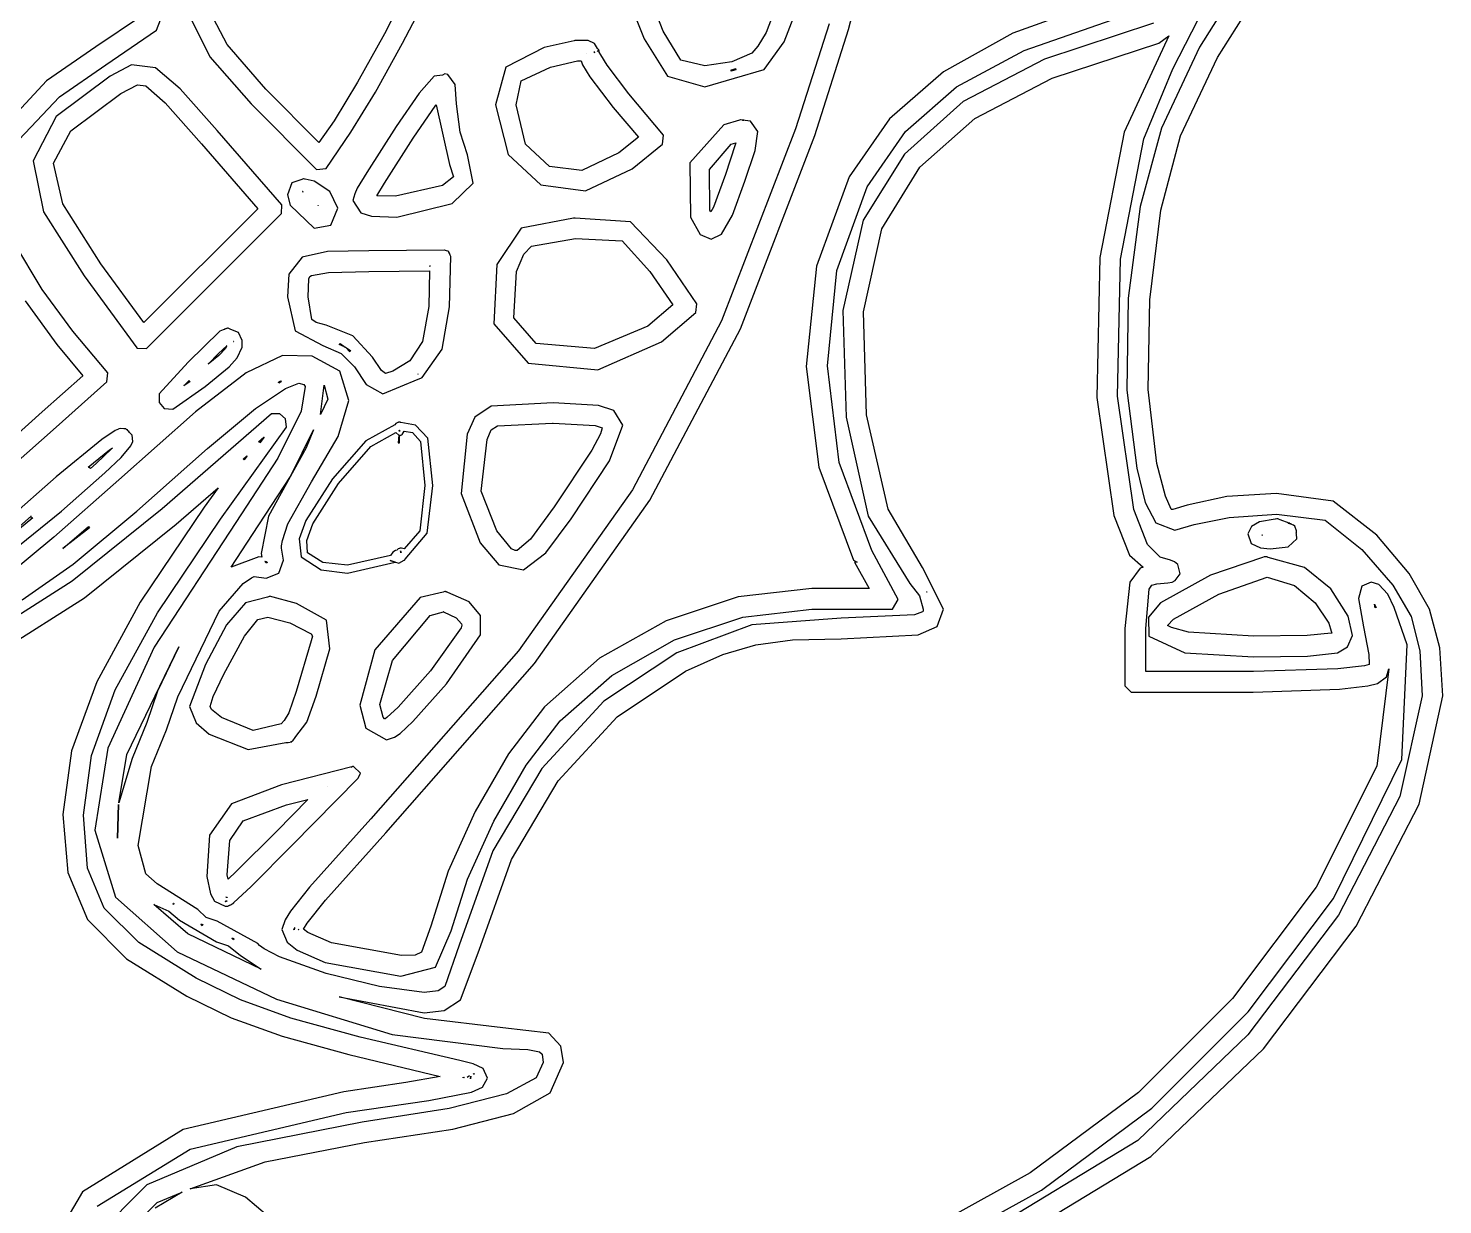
# Model space of a CAD drawing. Extents: x 23 to 528, y 384 to 592.
# Drawn here: x 460.96 to 479, y 446.23 to 461.23 of the extents above; entities that cross this region are included whole.
import ezdxf

# ---------------------------------------------------------------- set-up
doc = ezdxf.new("R2010")
doc.units = 0
doc.layers.get('0').update_dxf_attribs({"linetype": 'CONTINUOUS'})

msp = doc.modelspace()

# ---------------------------------------------------------------- linework, layer by layer
at = {"color": 0}
for p, q in [((471.417, 461.215), (471.657, 462.164)), ((476.575, 462.075), (475.894, 460.992)), ((476.123, 460.862), (476.793, 461.924)), ((462.59, 461.208), (462.781, 461.698)), ((465.808, 461.765), (465.497, 461.162)), ((465.73, 461.042), (466.118, 461.793)), ((470.539, 461.634), (470.366, 461.179)), ((468.648, 461.5), (468.81, 461.098)), ((469.053, 461.197), (468.898, 461.585)), ((470.598, 461.059), (470.793, 461.564)), ((474.638, 461.574), (473.512, 461.169)), ((475.552, 460.717), (475.957, 461.504)), ((462.4, 461.387), (461.818, 460.996)), ((463.017, 461.384), (463.271, 460.869)), ((463.49, 461.024), (463.275, 461.44)), ((471.17, 461.289), (470.74, 459.952)), ((473.657, 460.95), (474.779, 461.342)), ((475.308, 461.296), (473.918, 460.837)), ((461.945, 460.767), (462.59, 461.208)), ((465.497, 461.162), (465.155, 460.544)), ((468.81, 461.098), (469.11, 460.622)), ((469.276, 460.827), (469.053, 461.197)), ((470.366, 461.179), (470.26, 461.006)), ((470.987, 459.867), (471.417, 461.215)), ((473.512, 461.169), (472.627, 460.678)), ((475.502, 461.137), (474.934, 459.909)), ((475.375, 461.042), (475.502, 461.137)), ((461.818, 460.996), (461.186, 460.562)), ((463.987, 460.456), (463.49, 461.024)), ((465.384, 460.417), (465.73, 461.042)), ((467.536, 460.989), (467.046, 460.735)), ((467.917, 461.073), (467.536, 460.989)), ((467.924, 461.077), (467.917, 461.073)), ((467.939, 461.077), (467.924, 461.077)), ((467.946, 461.077), (467.939, 461.077)), ((468.097, 461.077), (467.946, 461.077)), ((467.946, 461.077), (467.946, 461.077)), ((468.073, 460.911), (468.073, 460.911)), ((468.073, 460.911), (468.073, 460.911)), ((468.073, 460.911), (468.073, 460.911)), ((468.178, 461.038), (468.097, 461.077)), ((468.168, 460.929), (468.182, 460.929)), ((468.171, 460.929), (468.168, 460.929)), ((468.182, 460.929), (468.171, 460.925)), ((468.171, 460.925), (468.182, 460.929)), ((468.182, 460.929), (468.171, 460.929)), ((468.171, 460.929), (468.171, 460.929)), ((468.171, 460.925), (468.171, 460.925)), ((468.214, 460.975), (468.178, 461.038)), ((468.235, 460.943), (468.21, 460.936)), ((468.21, 460.936), (468.221, 460.943)), ((468.217, 460.975), (468.214, 460.975)), ((468.231, 460.957), (468.217, 460.975)), ((468.221, 460.943), (468.235, 460.947)), ((468.224, 460.947), (468.231, 460.957)), ((468.235, 460.95), (468.224, 460.947)), ((468.235, 460.943), (468.231, 460.947)), ((468.231, 460.947), (468.235, 460.943)), ((468.235, 460.947), (468.235, 460.95)), ((468.235, 460.939), (468.235, 460.943)), ((468.238, 460.929), (468.235, 460.939)), ((468.256, 460.894), (468.238, 460.929)), ((468.238, 460.929), (468.238, 460.929)), ((470.182, 460.915), (469.928, 460.805)), ((470.26, 461.006), (470.182, 460.915)), ((470.341, 460.707), (470.598, 461.059)), ((472.796, 460.488), (473.657, 460.95)), ((474.013, 460.597), (475.375, 461.042)), ((475.894, 460.992), (475.407, 459.959)), ((461.352, 460.357), (461.945, 460.767)), ((462.273, 460.767), (461.998, 460.622)), ((462.58, 460.728), (462.273, 460.767)), ((463.271, 460.869), (463.8, 460.269)), ((467.046, 460.735), (466.916, 460.255)), ((467.24, 460.562), (467.614, 460.738)), ((467.614, 460.738), (467.96, 460.816)), ((467.96, 460.816), (468.006, 460.816)), ((468.006, 460.816), (468.023, 460.767)), ((468.023, 460.767), (468.118, 460.615)), ((468.337, 460.763), (468.256, 460.894)), ((468.616, 460.396), (468.337, 460.763)), ((469.586, 460.752), (469.276, 460.827)), ((469.928, 460.805), (469.586, 460.752)), ((473.918, 460.837), (472.881, 460.301)), ((475.65, 459.863), (476.123, 460.862)), ((461.186, 460.562), (460.763, 460.103)), ((461.998, 460.622), (461.313, 460.107)), ((462.894, 460.46), (462.58, 460.728)), ((466.132, 460.622), (465.942, 460.407)), ((466.238, 460.636), (466.132, 460.622)), ((466.266, 460.65), (466.238, 460.636)), ((466.305, 460.643), (466.266, 460.65)), ((466.4, 460.516), (466.305, 460.643)), ((467.177, 460.255), (467.24, 460.562)), ((468.118, 460.615), (468.415, 460.223)), ((469.11, 460.622), (469.586, 460.488)), ((469.586, 460.488), (470.341, 460.707)), ((469.918, 460.703), (469.953, 460.71)), ((469.921, 460.685), (469.918, 460.703)), ((469.981, 460.703), (469.921, 460.685)), ((469.953, 460.71), (469.974, 460.721)), ((469.974, 460.721), (469.981, 460.703)), ((472.627, 460.678), (471.939, 460.079)), ((473.026, 460.082), (474.013, 460.597)), ((475.185, 459.821), (475.552, 460.717)), ((461.5, 459.923), (462.135, 460.4)), ((462.135, 460.4), (462.347, 460.513)), ((462.347, 460.513), (462.453, 460.498)), ((462.453, 460.498), (462.7, 460.28)), ((463.363, 459.93), (462.894, 460.46)), ((464.661, 459.775), (463.987, 460.456)), ((465.155, 460.544), (464.855, 460.054)), ((465.07, 459.906), (465.384, 460.417)), ((465.942, 460.407), (465.649, 459.98)), ((466.418, 460.269), (466.4, 460.516)), ((469.057, 459.871), (468.616, 460.396)), ((472.144, 459.916), (472.796, 460.488)), ((460.989, 459.973), (461.352, 460.357)), ((462.7, 460.28), (463.165, 459.758)), ((463.8, 460.269), (464.63, 459.43)), ((465.864, 459.832), (466.154, 460.252)), ((466.154, 460.252), (466.157, 460.255)), ((466.157, 460.255), (466.326, 459.497)), ((466.464, 459.909), (466.418, 460.269)), ((466.916, 460.255), (467.074, 459.624)), ((467.297, 459.754), (467.177, 460.255)), ((468.415, 460.223), (468.736, 459.842)), ((472.881, 460.301), (472.13, 459.627)), ((461.313, 460.107), (461.017, 459.542)), ((464.855, 460.054), (464.661, 459.775)), ((470.027, 460.061), (469.826, 460.001)), ((470.038, 460.065), (470.027, 460.061)), ((470.041, 460.065), (470.038, 460.065)), ((470.038, 460.065), (470.038, 460.065)), ((470.045, 460.065), (470.041, 460.065)), ((470.059, 460.061), (470.045, 460.065)), ((470.083, 460.061), (470.059, 460.061)), ((470.168, 460.047), (470.066, 460.061)), ((470.066, 460.061), (470.083, 460.061)), ((470.26, 459.916), (470.168, 460.047)), ((471.939, 460.079), (471.424, 459.338)), ((472.327, 459.461), (473.026, 460.082)), ((460.608, 459.574), (460.989, 459.973)), ((461.278, 459.511), (461.5, 459.923)), ((464.189, 458.982), (463.363, 459.93)), ((464.753, 459.444), (465.07, 459.906)), ((465.649, 459.98), (465.272, 459.394)), ((465.497, 459.257), (465.864, 459.832)), ((466.556, 459.62), (466.464, 459.909)), ((468.736, 459.842), (468.489, 459.645)), ((469.046, 459.754), (469.057, 459.871)), ((469.826, 460.001), (469.392, 459.518)), ((470.74, 459.952), (469.798, 457.503)), ((470.038, 457.398), (470.987, 459.867)), ((470.225, 459.673), (470.26, 459.916)), ((471.653, 459.211), (472.144, 459.916)), ((474.934, 459.909), (474.62, 458.311)), ((475.407, 459.959), (475.135, 458.96)), ((475.4, 458.914), (475.65, 459.863)), ((463.165, 459.758), (463.882, 458.932)), ((467.603, 459.472), (467.297, 459.754)), ((468.658, 459.44), (469.046, 459.754)), ((469.642, 459.433), (469.918, 459.754)), ((469.971, 459.747), (469.847, 459.366)), ((469.918, 459.754), (469.978, 459.772)), ((469.978, 459.772), (469.971, 459.747)), ((470.094, 459.285), (470.225, 459.673)), ((474.885, 458.29), (475.185, 459.821)), ((461.017, 459.542), (461.151, 458.89)), ((461.398, 458.996), (461.278, 459.511)), ((466.326, 459.497), (466.379, 459.338)), ((466.63, 459.257), (466.556, 459.62)), ((467.074, 459.624), (467.494, 459.236)), ((468.016, 459.419), (467.603, 459.472)), ((468.489, 459.645), (468.016, 459.419)), ((469.392, 459.518), (469.403, 458.823)), ((472.13, 459.627), (471.604, 458.784)), ((464.432, 459.299), (464.316, 459.26)), ((464.464, 459.313), (464.432, 459.299)), ((464.432, 459.299), (464.432, 459.299)), ((464.467, 459.313), (464.464, 459.313)), ((464.471, 459.313), (464.467, 459.313)), ((464.481, 459.31), (464.471, 459.313)), ((464.485, 459.31), (464.481, 459.31)), ((464.601, 459.281), (464.485, 459.31)), ((464.63, 459.43), (464.753, 459.444)), ((465.272, 459.394), (465.152, 459.193)), ((466.379, 459.338), (466.238, 459.228)), ((468.062, 459.161), (468.658, 459.44)), ((469.65, 458.914), (469.642, 459.433)), ((469.847, 459.366), (469.695, 458.953)), ((471.424, 459.338), (471.008, 458.198)), ((471.84, 458.675), (472.327, 459.461)), ((464.316, 459.26), (464.263, 459.109)), ((464.263, 459.109), (464.294, 458.978)), ((464.453, 459.151), (464.457, 459.151)), ((464.457, 459.151), (464.453, 459.151)), ((464.457, 459.151), (464.457, 459.144)), ((464.457, 459.144), (464.457, 459.151)), ((464.802, 459.151), (464.601, 459.281)), ((464.905, 458.939), (464.802, 459.151)), ((465.12, 459.123), (465.095, 459.038)), ((465.152, 459.193), (465.12, 459.123)), ((465.399, 459.094), (465.497, 459.257)), ((466.238, 459.228), (465.638, 459.091)), ((466.362, 458.999), (466.63, 459.257)), ((467.494, 459.236), (468.062, 459.161)), ((469.939, 458.851), (470.094, 459.285)), ((471.269, 458.142), (471.653, 459.211)), ((461.881, 458.227), (461.398, 458.996)), ((463.882, 458.932), (462.428, 457.482)), ((464.185, 458.869), (464.189, 458.982)), ((464.294, 458.978), (464.601, 458.682)), ((464.654, 458.971), (464.651, 458.967)), ((464.651, 458.967), (464.651, 458.971)), ((464.651, 458.971), (464.654, 458.971)), ((464.813, 458.724), (464.905, 458.939)), ((465.095, 459.038), (465.197, 458.879)), ((465.638, 459.091), (465.399, 459.094)), ((465.656, 458.826), (466.362, 458.999)), ((469.695, 458.953), (469.66, 458.89)), ((475.135, 458.96), (474.984, 457.789)), ((461.151, 458.89), (461.67, 458.075)), ((463.328, 458.011), (464.185, 458.869)), ((465.197, 458.879), (465.332, 458.837)), ((465.332, 458.837), (465.656, 458.826)), ((467.907, 458.812), (467.24, 458.682)), ((467.91, 458.812), (467.907, 458.812)), ((467.917, 458.812), (467.91, 458.812)), ((467.921, 458.812), (467.917, 458.812)), ((467.932, 458.812), (467.921, 458.812)), ((468.634, 458.763), (467.932, 458.812)), ((469.099, 458.28), (468.634, 458.763)), ((469.403, 458.823), (469.523, 458.604)), ((469.66, 458.89), (469.65, 458.914)), ((469.798, 458.608), (469.939, 458.851)), ((471.604, 458.784), (471.346, 457.634)), ((475.259, 457.768), (475.4, 458.914)), ((464.601, 458.682), (464.813, 458.724)), ((467.24, 458.682), (466.933, 458.22)), ((469.523, 458.604), (469.664, 458.544)), ((469.664, 458.544), (469.798, 458.608)), ((471.607, 457.616), (471.84, 458.675)), ((461.133, 457.902), (460.77, 458.505)), ((464.771, 458.385), (464.45, 458.315)), ((465.3, 458.396), (464.771, 458.385)), ((466.259, 458.403), (465.3, 458.396)), ((466.263, 458.403), (466.259, 458.403)), ((466.291, 458.396), (466.263, 458.403)), ((466.309, 458.392), (466.291, 458.396)), ((466.309, 458.389), (466.309, 458.392)), ((466.344, 458.322), (466.309, 458.389)), ((466.309, 458.389), (466.33, 458.35)), ((466.33, 458.35), (466.309, 458.389)), ((467.275, 458.354), (467.374, 458.456)), ((467.374, 458.456), (467.935, 458.551)), ((467.935, 458.551), (468.528, 458.523)), ((468.528, 458.523), (468.884, 458.131)), ((462.428, 457.482), (461.881, 458.227)), ((464.45, 458.315), (464.28, 458.096)), ((466.076, 458.205), (466.079, 458.205)), ((466.079, 458.205), (466.076, 458.195)), ((466.076, 458.195), (466.076, 458.205)), ((466.326, 457.68), (466.344, 458.322)), ((466.933, 458.22), (466.894, 457.465)), ((467.184, 458.131), (467.275, 458.354)), ((469.484, 457.719), (469.099, 458.28)), ((474.62, 458.311), (474.585, 456.526)), ((474.849, 456.54), (474.885, 458.29)), ((461.67, 458.075), (462.34, 457.158)), ((464.28, 458.096), (464.263, 457.81)), ((464.524, 457.81), (464.534, 458.036)), ((464.534, 458.036), (464.545, 458.068)), ((464.545, 458.068), (464.566, 458.078)), ((464.566, 458.078), (464.785, 458.117)), ((464.785, 458.117), (465.3, 458.131)), ((465.3, 458.131), (466.072, 458.138)), ((466.072, 458.138), (466.062, 457.683)), ((467.148, 457.539), (467.184, 458.131)), ((468.884, 458.131), (469.177, 457.704)), ((471.008, 458.198), (470.877, 456.921)), ((471.149, 456.928), (471.269, 458.142)), ((461.522, 457.369), (461.133, 457.902)), ((462.463, 457.147), (463.328, 458.011)), ((463.328, 458.011), (463.328, 458.011)), ((460.915, 457.757), (461.32, 457.2)), ((464.263, 457.81), (464.358, 457.373)), ((464.57, 457.521), (464.524, 457.81)), ((466.062, 457.683), (465.984, 457.239)), ((466.235, 457.14), (466.326, 457.68)), ((469.177, 457.704), (468.859, 457.433)), ((469.47, 457.609), (469.484, 457.719)), ((474.984, 457.789), (474.966, 456.618)), ((475.238, 456.625), (475.259, 457.768)), ((464.626, 457.479), (464.57, 457.521)), ((467.431, 457.211), (467.148, 457.539)), ((469.798, 457.503), (468.662, 455.348)), ((469.032, 457.235), (469.47, 457.609)), ((471.346, 457.634), (471.385, 456.272)), ((471.646, 456.304), (471.607, 457.616)), ((461.97, 456.837), (461.522, 457.369)), ((463.398, 457.369), (462.996, 456.974)), ((463.462, 457.394), (463.398, 457.369)), ((463.472, 457.401), (463.458, 457.394)), ((463.458, 457.394), (463.462, 457.394)), ((463.476, 457.401), (463.472, 457.401)), ((463.494, 457.408), (463.476, 457.401)), ((463.497, 457.408), (463.494, 457.408)), ((463.504, 457.405), (463.497, 457.408)), ((463.504, 457.408), (463.504, 457.405)), ((463.539, 457.391), (463.504, 457.408)), ((463.638, 457.355), (463.539, 457.391)), ((463.684, 457.253), (463.638, 457.355)), ((464.358, 457.373), (464.714, 457.186)), ((464.753, 457.447), (464.626, 457.479)), ((465.095, 457.309), (464.753, 457.447)), ((465.346, 457.038), (465.095, 457.309)), ((466.894, 457.465), (467.332, 456.964)), ((468.859, 457.433), (468.178, 457.151)), ((468.884, 455.214), (470.038, 457.398)), ((461.32, 457.2), (461.652, 456.801)), ((462.34, 457.158), (462.34, 457.154)), ((462.34, 457.154), (462.463, 457.147)), ((463.381, 457.087), (463.486, 457.182)), ((463.469, 457.151), (463.384, 457.059)), ((463.483, 457.179), (463.469, 457.151)), ((463.483, 457.182), (463.483, 457.179)), ((463.486, 457.182), (463.483, 457.182)), ((463.571, 457.239), (463.575, 457.235)), ((463.575, 457.235), (463.571, 457.239)), ((463.571, 457.239), (463.575, 457.239)), ((463.575, 457.239), (463.571, 457.239)), ((463.621, 457.031), (463.684, 457.168)), ((463.684, 457.168), (463.684, 457.253)), ((463.684, 457.168), (463.684, 457.168)), ((464.714, 457.186), (464.947, 457.087)), ((464.922, 457.2), (464.933, 457.214)), ((464.996, 457.168), (464.922, 457.2)), ((464.933, 457.214), (464.996, 457.168)), ((465.003, 457.165), (465.067, 457.122)), ((465.056, 457.108), (465.003, 457.165)), ((465.067, 457.122), (465.056, 457.108)), ((465.984, 457.239), (465.822, 456.992)), ((465.977, 456.78), (466.235, 457.14)), ((468.178, 457.151), (467.431, 457.211)), ((468.221, 456.879), (469.032, 457.235)), ((462.996, 456.974), (462.626, 456.569)), ((463.25, 456.95), (463.381, 457.087)), ((463.384, 457.059), (463.25, 456.95)), ((463.518, 456.914), (463.621, 457.031)), ((464.196, 457.059), (463.733, 456.84)), ((464.577, 457.052), (464.196, 457.059)), ((464.929, 456.858), (464.577, 457.052)), ((464.947, 457.087), (465.116, 456.914)), ((465.459, 456.868), (465.346, 457.038)), ((465.822, 456.992), (465.607, 456.858)), ((467.332, 456.964), (468.221, 456.879)), ((461.652, 456.801), (461.133, 456.343)), ((461.959, 456.724), (461.97, 456.837)), ((463.733, 456.84), (463.088, 456.343)), ((463.211, 456.664), (463.518, 456.914)), ((465.042, 456.484), (464.929, 456.858)), ((465.116, 456.914), (465.264, 456.688)), ((465.511, 456.83), (465.459, 456.868)), ((465.607, 456.858), (465.511, 456.83)), ((465.928, 456.823), (465.924, 456.823)), ((465.924, 456.823), (465.924, 456.823)), ((465.924, 456.823), (465.928, 456.823)), ((465.928, 456.759), (465.963, 456.77)), ((465.963, 456.77), (465.97, 456.773)), ((465.963, 456.77), (465.963, 456.77)), ((465.97, 456.773), (465.977, 456.78)), ((465.977, 456.78), (465.977, 456.78)), ((470.877, 456.921), (471.036, 455.634)), ((471.297, 455.697), (471.149, 456.928)), ((461.31, 456.145), (461.959, 456.724)), ((462.799, 456.375), (463.211, 456.664)), ((462.94, 456.671), (463.007, 456.741)), ((463.021, 456.727), (462.94, 456.671)), ((463.007, 456.741), (463.007, 456.727)), ((463.007, 456.727), (463.021, 456.727)), ((463.853, 456.382), (464.234, 456.639)), ((464.146, 456.72), (464.174, 456.738)), ((464.153, 456.706), (464.146, 456.72)), ((464.181, 456.724), (464.153, 456.706)), ((464.174, 456.738), (464.181, 456.724)), ((464.234, 456.639), (464.407, 456.706)), ((464.407, 456.706), (464.471, 456.692)), ((464.485, 456.664), (464.435, 456.35)), ((464.471, 456.692), (464.485, 456.664)), ((464.682, 456.307), (464.728, 456.681)), ((464.728, 456.681), (464.778, 456.502)), ((465.264, 456.688), (465.476, 456.569)), ((465.476, 456.569), (465.928, 456.759)), ((474.966, 456.618), (475.093, 455.623)), ((475.35, 455.683), (475.238, 456.625)), ((462.626, 456.569), (462.626, 456.459)), ((462.626, 456.459), (462.689, 456.385)), ((464.778, 456.502), (464.682, 456.307)), ((464.908, 456.025), (465.042, 456.484)), ((466.859, 456.413), (466.651, 456.272)), ((467.649, 456.456), (466.859, 456.413)), ((468.228, 456.424), (467.649, 456.456)), ((468.425, 456.357), (468.228, 456.424)), ((474.585, 456.526), (474.8, 455.02)), ((475.054, 455.094), (474.849, 456.54)), ((461.133, 456.343), (460.361, 455.655)), ((463.088, 456.343), (462.111, 455.475)), ((464.058, 456.318), (462.665, 455.105)), ((462.689, 456.385), (462.799, 456.375)), ((463.243, 455.874), (463.853, 456.382)), ((464.164, 456.318), (464.058, 456.318)), ((464.435, 456.35), (464.139, 455.75)), ((464.238, 456.251), (464.164, 456.318)), ((464.248, 456.145), (464.238, 456.251)), ((466.651, 456.272), (466.552, 456.057)), ((468.538, 456.17), (468.425, 456.357)), ((471.385, 456.272), (471.667, 455.009)), ((471.921, 455.101), (471.646, 456.304)), ((460.53, 455.454), (461.31, 456.145)), ((462.065, 456.103), (461.895, 455.99)), ((462.104, 456.12), (462.065, 456.103)), ((462.111, 456.124), (462.104, 456.12)), ((462.132, 456.128), (462.111, 456.124)), ((462.174, 456.124), (462.132, 456.128)), ((462.199, 456.124), (462.174, 456.124)), ((462.213, 456.113), (462.199, 456.124)), ((462.22, 456.11), (462.213, 456.113)), ((462.227, 456.103), (462.22, 456.11)), ((462.227, 456.099), (462.227, 456.103)), ((462.238, 456.092), (462.227, 456.099)), ((462.245, 456.078), (462.238, 456.092)), ((462.28, 456.043), (462.245, 456.078)), ((462.287, 455.965), (462.28, 456.043)), ((463.409, 454.974), (464.248, 456.145)), ((464.298, 455.517), (464.591, 456.11)), ((464.591, 456.11), (464.499, 455.881)), ((465.631, 456.177), (465.261, 455.972)), ((465.324, 455.898), (465.642, 456.078)), ((465.642, 456.191), (465.631, 456.177)), ((465.66, 456.202), (465.642, 456.191)), ((465.642, 456.078), (465.681, 456.046)), ((465.667, 456.205), (465.66, 456.202)), ((465.674, 456.205), (465.667, 456.205)), ((465.667, 456.205), (465.667, 456.205)), ((465.677, 456.209), (465.674, 456.205)), ((465.681, 456.046), (465.674, 455.948)), ((465.681, 456.209), (465.677, 456.209)), ((465.688, 456.209), (465.681, 456.209)), ((465.691, 456.092), (465.684, 456.106)), ((465.684, 456.106), (465.688, 456.106)), ((465.691, 456.046), (465.684, 456.011)), ((465.684, 456.011), (465.688, 456.046)), ((465.691, 456.209), (465.688, 456.209)), ((465.688, 456.106), (465.691, 456.106)), ((465.688, 455.948), (465.691, 456.046)), ((465.688, 456.046), (465.691, 456.046)), ((465.688, 456.046), (465.688, 456.046)), ((465.695, 456.209), (465.691, 456.209)), ((465.691, 456.106), (465.691, 456.092)), ((465.691, 456.046), (465.698, 456.046)), ((465.698, 456.209), (465.695, 456.209)), ((465.702, 456.205), (465.698, 456.209)), ((465.698, 456.046), (465.705, 456.046)), ((465.705, 456.205), (465.702, 456.205)), ((465.896, 456.17), (465.705, 456.205)), ((465.705, 456.205), (465.705, 456.205)), ((465.705, 456.205), (465.705, 456.205)), ((465.705, 456.046), (465.709, 456.046)), ((465.709, 456.046), (465.72, 456.05)), ((465.709, 456.046), (465.709, 456.046)), ((465.72, 456.05), (465.723, 456.053)), ((465.723, 456.053), (465.748, 456.096)), ((465.748, 456.096), (465.854, 456.078)), ((465.854, 456.078), (465.956, 455.965)), ((466.051, 456.004), (465.896, 456.17)), ((466.552, 456.057), (466.478, 455.299)), ((466.806, 455.99), (466.859, 456.11)), ((466.859, 456.11), (466.94, 456.163)), ((466.94, 456.163), (467.642, 456.195)), ((467.642, 456.195), (467.649, 456.195)), ((467.649, 456.195), (468.186, 456.166)), ((468.253, 456.061), (468.143, 455.852)), ((468.186, 456.166), (468.274, 456.138)), ((468.27, 456.12), (468.253, 456.061)), ((468.274, 456.138), (468.27, 456.12)), ((468.369, 455.718), (468.538, 456.17)), ((461.895, 455.99), (461.31, 455.514)), ((461.719, 455.637), (461.991, 455.859)), ((462.022, 455.874), (461.821, 455.683)), ((461.991, 455.859), (462.03, 455.884)), ((462.03, 455.884), (462.022, 455.874)), ((462.139, 455.761), (462.262, 455.909)), ((462.262, 455.909), (462.287, 455.965)), ((462.34, 455.076), (463.243, 455.874)), ((463.892, 455.958), (463.959, 456.018)), ((463.906, 455.958), (463.892, 455.958)), ((463.91, 455.948), (463.906, 455.958)), ((463.963, 456.018), (463.91, 455.948)), ((463.959, 456.018), (463.963, 456.018)), ((464.499, 455.881), (464.344, 455.598)), ((464.566, 455.45), (464.908, 456.025)), ((465.261, 455.972), (464.834, 455.489)), ((464.912, 455.429), (465.324, 455.898)), ((465.674, 455.948), (465.677, 455.948)), ((465.677, 455.948), (465.681, 455.948)), ((465.681, 455.948), (465.684, 455.948)), ((465.684, 455.948), (465.688, 455.948)), ((465.956, 455.965), (466.012, 455.401)), ((466.115, 455.401), (466.051, 456.004)), ((466.732, 455.33), (466.806, 455.99)), ((461.821, 455.683), (461.747, 455.62)), ((461.931, 455.563), (462.139, 455.761)), ((464.139, 455.75), (463.603, 454.932)), ((463.698, 455.739), (463.744, 455.782)), ((463.709, 455.729), (463.698, 455.739)), ((463.744, 455.778), (463.709, 455.729)), ((463.744, 455.782), (463.744, 455.778)), ((468.143, 455.852), (467.663, 455.129)), ((467.879, 454.977), (468.369, 455.718)), ((471.713, 454.575), (471.297, 455.697)), ((475.46, 455.267), (475.35, 455.683)), ((461.31, 455.514), (460.693, 454.97)), ((461.377, 455.073), (461.931, 455.563)), ((461.723, 455.634), (461.719, 455.637)), ((461.747, 455.62), (461.723, 455.634)), ((461.723, 455.634), (461.723, 455.634)), ((463.815, 454.776), (464.298, 455.517)), ((464.344, 455.598), (464.019, 455.013)), ((471.036, 455.634), (471.48, 454.448)), ((475.093, 455.623), (475.202, 455.186)), ((462.111, 455.475), (461.282, 454.745)), ((462.841, 454.907), (463.377, 455.373)), ((463.377, 455.373), (463.197, 455.126)), ((464.266, 454.914), (464.566, 455.45)), ((464.834, 455.489), (464.495, 454.956)), ((464.584, 454.914), (464.912, 455.429)), ((466.012, 455.401), (465.949, 454.826)), ((466.044, 454.794), (466.115, 455.401)), ((466.933, 454.822), (466.732, 455.33)), ((468.662, 455.348), (467.208, 453.295)), ((466.478, 455.299), (466.718, 454.671)), ((467.413, 453.132), (468.884, 455.214)), ((475.202, 455.186), (475.336, 454.925)), ((475.53, 455.101), (475.46, 455.267)), ((475.735, 455.15), (475.555, 455.094)), ((476.243, 455.26), (475.735, 455.15)), ((476.874, 455.299), (476.243, 455.26)), ((477.598, 455.203), (476.874, 455.299)), ((478.155, 454.769), (477.598, 455.203)), ((461.014, 454.988), (460.745, 454.769)), ((460.805, 454.847), (460.992, 455.013)), ((460.844, 454.642), (461.377, 455.073)), ((460.989, 455.013), (460.989, 454.992)), ((460.992, 455.013), (460.989, 455.013)), ((460.989, 454.992), (461.014, 454.988)), ((462.665, 455.105), (461.514, 454.18)), ((461.529, 454.399), (462.34, 455.076)), ((463.197, 455.126), (462.382, 453.916)), ((462.605, 453.778), (463.409, 454.974)), ((464.019, 455.013), (463.927, 454.537)), ((467.663, 455.129), (467.36, 454.716)), ((467.558, 454.544), (467.879, 454.977)), ((471.667, 455.009), (472.197, 454.152)), ((472.362, 454.357), (471.921, 455.101)), ((474.8, 455.02), (475.001, 454.512)), ((475.23, 454.649), (475.054, 455.094)), ((475.537, 455.094), (475.53, 455.101)), ((475.555, 455.094), (475.537, 455.094)), ((475.827, 454.903), (476.271, 454.995)), ((476.271, 454.995), (476.874, 455.037)), ((476.86, 454.974), (476.659, 454.939)), ((476.864, 454.974), (476.86, 454.974)), ((476.881, 454.977), (476.864, 454.974)), ((476.874, 455.037), (477.495, 454.96)), ((476.885, 454.977), (476.881, 454.977)), ((476.892, 454.977), (476.885, 454.977)), ((476.903, 454.974), (476.892, 454.977)), ((476.892, 454.977), (476.892, 454.977)), ((476.91, 454.97), (476.903, 454.974)), ((476.924, 454.963), (476.91, 454.97)), ((477.037, 454.921), (476.924, 454.963)), ((477.495, 454.96), (477.964, 454.586)), ((461.398, 454.6), (461.723, 454.879)), ((461.737, 454.861), (461.398, 454.6)), ((461.673, 453.969), (462.841, 454.907)), ((461.723, 454.879), (461.737, 454.861)), ((463.603, 454.932), (462.562, 453.341)), ((463.543, 454.36), (463.815, 454.776)), ((464.199, 454.702), (464.266, 454.914)), ((464.495, 454.956), (464.411, 454.723)), ((464.506, 454.702), (464.584, 454.914)), ((465.949, 454.826), (465.748, 454.593)), ((465.762, 454.462), (466.044, 454.794)), ((467.12, 454.596), (466.933, 454.822)), ((475.336, 454.925), (475.58, 454.833)), ((475.58, 454.833), (475.827, 454.903)), ((476.557, 454.879), (476.508, 454.787)), ((476.508, 454.787), (476.55, 454.664)), ((476.659, 454.939), (476.557, 454.879)), ((477.093, 454.896), (477.026, 454.921)), ((477.026, 454.921), (477.03, 454.921)), ((477.03, 454.921), (477.058, 454.914)), ((477.058, 454.914), (477.037, 454.921)), ((477.037, 454.921), (477.047, 454.918)), ((477.044, 454.921), (477.037, 454.921)), ((477.047, 454.918), (477.044, 454.921)), ((477.058, 454.914), (477.058, 454.914)), ((477.058, 454.914), (477.061, 454.914)), ((477.061, 454.914), (477.058, 454.914)), ((477.107, 454.882), (477.093, 454.896)), ((477.132, 454.826), (477.107, 454.882)), ((477.125, 454.794), (477.132, 454.805)), ((477.132, 454.787), (477.125, 454.794)), ((477.132, 454.805), (477.132, 454.826)), ((477.135, 454.723), (477.132, 454.787)), ((461.282, 454.745), (460.678, 454.24)), ((464.185, 454.632), (464.199, 454.699)), ((464.185, 454.604), (464.185, 454.632)), ((464.21, 454.448), (464.185, 454.604)), ((464.199, 454.699), (464.199, 454.702)), ((464.411, 454.723), (464.435, 454.491)), ((464.517, 454.544), (464.506, 454.702)), ((465.684, 454.6), (465.674, 454.593)), ((465.691, 454.6), (465.684, 454.6)), ((465.698, 454.604), (465.691, 454.6)), ((465.702, 454.604), (465.698, 454.604)), ((465.705, 454.604), (465.702, 454.604)), ((465.716, 454.604), (465.705, 454.604)), ((465.748, 454.593), (465.716, 454.604)), ((466.718, 454.671), (466.958, 454.392)), ((467.166, 454.572), (467.12, 454.596)), ((467.36, 454.716), (467.191, 454.575)), ((475.393, 454.487), (475.23, 454.649)), ((476.55, 454.664), (476.67, 454.607)), ((476.67, 454.607), (476.793, 454.593)), ((476.695, 454.769), (476.687, 454.769)), ((476.687, 454.769), (476.691, 454.769)), ((476.691, 454.769), (476.695, 454.769)), ((476.793, 454.593), (477.026, 454.621)), ((477.026, 454.621), (477.135, 454.723)), ((478.568, 454.279), (478.155, 454.769)), ((463.896, 454.494), (463.543, 454.36)), ((463.935, 454.487), (463.896, 454.494)), ((463.927, 454.537), (463.935, 454.487)), ((463.973, 454.431), (463.991, 454.431)), ((463.977, 454.431), (463.973, 454.431)), ((463.984, 454.417), (463.977, 454.431)), ((463.998, 454.417), (463.984, 454.417)), ((463.991, 454.431), (464.002, 454.424)), ((464.002, 454.42), (463.998, 454.417)), ((464.002, 454.424), (464.002, 454.42)), ((464.15, 454.286), (464.21, 454.448)), ((464.435, 454.491), (464.689, 454.325)), ((464.714, 454.42), (464.517, 454.544)), ((465.025, 454.385), (464.714, 454.42)), ((465.575, 454.508), (465.025, 454.385)), ((465.028, 454.283), (465.635, 454.424)), ((465.635, 454.424), (465.571, 454.445)), ((465.571, 454.445), (465.681, 454.413)), ((465.603, 454.554), (465.575, 454.508)), ((465.638, 454.575), (465.603, 454.554)), ((465.66, 454.579), (465.638, 454.575)), ((465.663, 454.586), (465.66, 454.579)), ((465.674, 454.593), (465.663, 454.586)), ((465.663, 454.586), (465.663, 454.586)), ((465.681, 454.413), (465.748, 454.448)), ((465.702, 454.568), (465.713, 454.551)), ((465.705, 454.551), (465.702, 454.568)), ((465.709, 454.544), (465.705, 454.551)), ((465.713, 454.551), (465.709, 454.544)), ((465.748, 454.448), (465.751, 454.448)), ((465.751, 454.448), (465.755, 454.452)), ((465.755, 454.452), (465.758, 454.459)), ((465.758, 454.459), (465.762, 454.459)), ((465.762, 454.459), (465.762, 454.462)), ((467.191, 454.575), (467.166, 454.572)), ((467.272, 454.325), (467.558, 454.544)), ((471.48, 454.448), (471.526, 454.424)), ((471.526, 454.424), (471.495, 454.424)), ((471.495, 454.424), (471.678, 454.089)), ((472.052, 453.947), (471.713, 454.575)), ((475.001, 454.512), (475.174, 454.36)), ((475.523, 454.448), (475.393, 454.487)), ((475.576, 454.427), (475.523, 454.448)), ((475.615, 454.395), (475.576, 454.427)), ((476.695, 454.484), (476.035, 454.258)), ((476.698, 454.484), (476.695, 454.484)), ((476.716, 454.491), (476.698, 454.484)), ((476.723, 454.491), (476.716, 454.491)), ((476.73, 454.494), (476.723, 454.491)), ((476.733, 454.494), (476.73, 454.494)), ((476.74, 454.494), (476.733, 454.494)), ((476.744, 454.494), (476.74, 454.494)), ((476.747, 454.491), (476.744, 454.494)), ((476.758, 454.491), (476.747, 454.491)), ((476.762, 454.487), (476.758, 454.491)), ((476.769, 454.484), (476.762, 454.487)), ((476.762, 454.487), (476.762, 454.487)), ((476.762, 454.487), (476.762, 454.487)), ((477.234, 454.357), (476.769, 454.484)), ((477.964, 454.586), (478.36, 454.131)), ((460.876, 453.944), (461.529, 454.399)), ((463.804, 454.226), (463.836, 454.24)), ((463.836, 454.24), (463.836, 454.24)), ((463.836, 454.24), (463.991, 454.219)), ((463.991, 454.219), (464.15, 454.286)), ((464.689, 454.325), (465.028, 454.283)), ((466.958, 454.392), (467.272, 454.325)), ((472.63, 453.824), (472.362, 454.357)), ((475.135, 454.346), (475.005, 454.17)), ((475.174, 454.36), (475.135, 454.346)), ((476.035, 454.258), (475.396, 453.905)), ((475.583, 454.191), (475.647, 454.275)), ((475.647, 454.275), (475.615, 454.395)), ((477.566, 454.085), (477.234, 454.357)), ((478.825, 453.824), (478.568, 454.279)), ((461.514, 454.18), (460.495, 453.531)), ((463.391, 453.799), (463.695, 454.152)), ((463.695, 454.152), (463.804, 454.226)), ((470.948, 454.089), (470.009, 453.983)), ((471.678, 454.089), (470.948, 454.089)), ((472.197, 454.152), (472.32, 453.993)), ((475.005, 454.17), (474.941, 453.577)), ((475.209, 453.58), (475.252, 454.081)), ((475.252, 454.081), (475.287, 454.131)), ((475.287, 454.131), (475.35, 454.148)), ((475.35, 454.148), (475.488, 454.159)), ((475.488, 454.159), (475.544, 454.17)), ((475.544, 454.17), (475.583, 454.191)), ((476.141, 454.018), (476.754, 454.233)), ((476.754, 454.233), (477.104, 454.127)), ((477.104, 454.127), (477.368, 453.905)), ((477.788, 453.736), (477.566, 454.085)), ((477.964, 454.117), (477.919, 453.961)), ((478.084, 454.17), (477.964, 454.117)), ((478.18, 454.141), (478.084, 454.17)), ((478.293, 454.018), (478.18, 454.141)), ((478.36, 454.131), (478.592, 453.732)), ((460.615, 453.298), (461.673, 453.969)), ((462.382, 453.916), (461.828, 452.9)), ((463.726, 453.905), (463.483, 453.626)), ((464.005, 453.979), (463.726, 453.905)), ((464.03, 453.986), (464.005, 453.979)), ((464.033, 453.99), (464.03, 453.99)), ((464.03, 453.99), (464.03, 453.986)), ((464.375, 453.898), (464.033, 453.99)), ((464.76, 453.683), (464.375, 453.898)), ((465.952, 453.972), (465.374, 453.305)), ((466.245, 454.043), (465.952, 453.972)), ((466.27, 454.05), (466.245, 454.043)), ((466.277, 454.05), (466.27, 454.05)), ((466.288, 454.046), (466.277, 454.05)), ((466.277, 454.05), (466.277, 454.05)), ((466.277, 454.05), (466.288, 454.046)), ((466.288, 454.046), (466.277, 454.05)), ((466.291, 454.046), (466.288, 454.046)), ((466.288, 454.046), (466.288, 454.046)), ((466.305, 454.039), (466.291, 454.046)), ((466.58, 453.919), (466.305, 454.039)), ((466.725, 453.743), (466.58, 453.919)), ((470.009, 453.983), (469.089, 453.676)), ((471.978, 453.827), (472.052, 453.947)), ((472.32, 453.993), (472.369, 453.824)), ((472.412, 454.043), (472.415, 454.046)), ((472.415, 454.043), (472.412, 454.043)), ((472.415, 454.046), (472.415, 454.043)), ((475.396, 453.905), (475.241, 453.722)), ((475.562, 453.697), (476.141, 454.018)), ((477.368, 453.905), (477.541, 453.648)), ((477.919, 453.961), (477.986, 453.598)), ((478.127, 453.887), (478.148, 453.845)), ((478.134, 453.842), (478.127, 453.887)), ((478.377, 453.845), (478.293, 454.018)), ((462.065, 452.797), (462.605, 453.778)), ((462.862, 452.709), (463.391, 453.799)), ((463.882, 453.693), (464.012, 453.725)), ((464.012, 453.725), (464.291, 453.651)), ((465.6, 453.171), (466.083, 453.743)), ((466.083, 453.743), (466.252, 453.792)), ((466.252, 453.792), (466.256, 453.792)), ((466.256, 453.792), (466.252, 453.792)), ((466.252, 453.792), (466.411, 453.715)), ((466.411, 453.715), (466.482, 453.64)), ((466.725, 453.499), (466.725, 453.743)), ((469.198, 453.432), (470.069, 453.722)), ((470.069, 453.722), (470.948, 453.827)), ((471.325, 453.711), (470.182, 453.626)), ((470.948, 453.827), (471.978, 453.827)), ((472.257, 453.753), (471.325, 453.711)), ((472.362, 453.792), (472.257, 453.753)), ((472.369, 453.799), (472.362, 453.792)), ((472.369, 453.824), (472.369, 453.799)), ((472.546, 453.605), (472.63, 453.824)), ((475.241, 453.722), (475.248, 453.482)), ((475.484, 453.616), (475.562, 453.697)), ((477.845, 453.489), (477.788, 453.736)), ((478.148, 453.845), (478.134, 453.842)), ((478.54, 453.369), (478.377, 453.845)), ((478.592, 453.732), (478.702, 453.295)), ((478.959, 453.33), (478.825, 453.824)), ((463.483, 453.626), (463.215, 453.118)), ((463.712, 453.482), (463.882, 453.693)), ((464.291, 453.651), (464.562, 453.51)), ((464.802, 453.319), (464.76, 453.683)), ((466.478, 453.588), (466.086, 453.037)), ((466.485, 453.623), (466.478, 453.588)), ((466.482, 453.64), (466.485, 453.623)), ((469.089, 453.676), (468.242, 453.2)), ((470.182, 453.626), (469.226, 453.27)), ((472.306, 453.496), (472.546, 453.605)), ((474.941, 453.577), (474.941, 452.847)), ((475.209, 453.03), (475.209, 453.58)), ((475.537, 453.591), (475.484, 453.616)), ((475.753, 453.531), (475.537, 453.591)), ((476.582, 453.482), (475.753, 453.531)), ((477.573, 453.521), (477.266, 453.489)), ((477.541, 453.648), (477.573, 453.545)), ((477.573, 453.545), (477.58, 453.521)), ((477.58, 453.521), (477.573, 453.521)), ((477.986, 453.598), (478.053, 453.249)), ((462.562, 453.341), (461.97, 452.053)), ((462.213, 451.972), (462.876, 453.344)), ((462.876, 453.344), (462.605, 452.78)), ((463.448, 452.998), (463.712, 453.482)), ((464.562, 453.422), (464.372, 452.773)), ((464.562, 453.51), (464.58, 453.482)), ((464.58, 453.482), (464.562, 453.422)), ((466.291, 452.871), (466.725, 453.499)), ((468.397, 452.981), (469.198, 453.432)), ((469.815, 453.249), (470.235, 453.372)), ((470.235, 453.372), (470.704, 453.432)), ((470.704, 453.432), (471.325, 453.446)), ((471.325, 453.446), (472.306, 453.496)), ((475.248, 453.482), (475.707, 453.27)), ((477.266, 453.489), (476.582, 453.482)), ((477.654, 453.27), (477.781, 453.344)), ((477.781, 453.344), (477.845, 453.489)), ((478.473, 451.908), (478.54, 453.369)), ((464.626, 452.716), (464.802, 453.319)), ((465.374, 453.305), (465.183, 452.6)), ((467.208, 453.295), (465.324, 451.153)), ((465.441, 452.61), (465.6, 453.171)), ((468.242, 453.2), (467.54, 452.579)), ((469.226, 453.27), (468.295, 452.653)), ((469.339, 453.034), (469.815, 453.249)), ((475.707, 453.27), (476.582, 453.217)), ((476.582, 453.217), (477.27, 453.224)), ((477.27, 453.224), (477.654, 453.27)), ((478.053, 453.249), (478.056, 453.125)), ((478.702, 453.295), (478.734, 452.72)), ((478.995, 452.72), (478.959, 453.33)), ((463.215, 453.118), (463.01, 452.582)), ((463.314, 452.713), (463.448, 452.998)), ((465.515, 450.973), (467.413, 453.132)), ((466.086, 453.037), (465.674, 452.575)), ((467.737, 452.402), (468.397, 452.981)), ((468.464, 452.452), (469.339, 453.034)), ((476.582, 453.03), (475.209, 453.03)), ((477.658, 453.065), (476.582, 453.03)), ((477.996, 453.104), (477.658, 453.065)), ((478.056, 453.118), (477.996, 453.104)), ((478.056, 453.125), (478.056, 453.118)), ((478.307, 453.065), (478.155, 451.824)), ((478.278, 452.96), (478.307, 453.065)), ((461.828, 452.9), (461.507, 452.018)), ((461.761, 451.958), (462.065, 452.797)), ((465.861, 452.392), (466.291, 452.871)), ((474.941, 452.847), (475.022, 452.766)), ((476.578, 452.766), (477.679, 452.804)), ((477.679, 452.804), (478.039, 452.847)), ((478.039, 452.847), (478.162, 452.875)), ((478.162, 452.875), (478.278, 452.96)), ((462.605, 452.78), (462.467, 452.381)), ((462.717, 452.286), (462.862, 452.709)), ((463.275, 452.582), (463.314, 452.713)), ((464.372, 452.773), (464.277, 452.501)), ((464.51, 452.385), (464.626, 452.716)), ((468.295, 452.653), (467.505, 451.795)), ((475.022, 452.766), (476.578, 452.766)), ((478.734, 452.72), (478.448, 451.436)), ((478.695, 451.34), (478.995, 452.72)), ((463.01, 452.582), (463.095, 452.374)), ((463.292, 452.547), (463.275, 452.582)), ((463.419, 452.445), (463.292, 452.547)), ((463.825, 452.279), (463.419, 452.445)), ((464.277, 452.501), (464.217, 452.406)), ((465.183, 452.6), (465.261, 452.307)), ((465.483, 452.448), (465.441, 452.61)), ((465.497, 452.427), (465.483, 452.448)), ((465.529, 452.445), (465.508, 452.427)), ((465.674, 452.575), (465.529, 452.445)), ((467.54, 452.579), (467.081, 451.979)), ((467.713, 451.637), (468.464, 452.452)), ((462.467, 452.381), (462.28, 451.922)), ((462.527, 451.817), (462.717, 452.286)), ((463.095, 452.374), (463.264, 452.229)), ((464.181, 452.363), (463.825, 452.279)), ((464.217, 452.406), (464.181, 452.363)), ((464.354, 452.184), (464.51, 452.385)), ((465.261, 452.307), (465.526, 452.159)), ((465.508, 452.427), (465.497, 452.427)), ((465.698, 452.24), (465.861, 452.392)), ((467.307, 451.834), (467.737, 452.402)), ((463.264, 452.229), (463.758, 452.035)), ((463.758, 452.035), (464.241, 452.124)), ((464.241, 452.124), (464.256, 452.124)), ((464.256, 452.124), (464.256, 452.124)), ((464.256, 452.124), (464.27, 452.124)), ((464.27, 452.124), (464.316, 452.134)), ((464.305, 452.134), (464.323, 452.141)), ((464.316, 452.134), (464.305, 452.134)), ((464.323, 452.141), (464.33, 452.145)), ((464.323, 452.141), (464.323, 452.141)), ((464.33, 452.145), (464.358, 452.187)), ((464.358, 452.187), (464.354, 452.184)), ((465.526, 452.159), (465.628, 452.191)), ((465.628, 452.191), (465.698, 452.24)), ((461.507, 452.018), (461.398, 451.206)), ((461.659, 451.199), (461.761, 451.958)), ((461.97, 452.053), (461.804, 451.005)), ((462.111, 451.354), (462.213, 451.972)), ((462.28, 451.922), (462.111, 451.354)), ((467.081, 451.979), (466.654, 451.245)), ((477.601, 450.134), (478.473, 451.908)), ((462.358, 450.811), (462.527, 451.817)), ((465.081, 451.813), (464.185, 451.584)), ((465.081, 451.813), (465.074, 451.81)), ((465.074, 451.81), (465.081, 451.813)), ((465.085, 451.813), (465.081, 451.813)), ((465.088, 451.813), (465.085, 451.813)), ((465.092, 451.817), (465.088, 451.813)), ((465.095, 451.817), (465.092, 451.817)), ((465.102, 451.817), (465.095, 451.817)), ((465.194, 451.735), (465.102, 451.817)), ((465.169, 451.679), (465.194, 451.735)), ((467.505, 451.795), (466.88, 450.744)), ((466.894, 451.122), (467.307, 451.834)), ((478.155, 451.824), (477.379, 450.279)), ((464.185, 451.584), (463.546, 451.344)), ((464.319, 450.815), (465.162, 451.672)), ((464.771, 451.563), (464.771, 451.563)), ((464.771, 451.563), (464.771, 451.563)), ((465.162, 451.672), (465.169, 451.679)), ((467.117, 450.631), (467.713, 451.637)), ((464.52, 451.397), (464.125, 450.995)), ((464.248, 451.33), (464.52, 451.397)), ((478.448, 451.436), (477.668, 449.922)), ((461.398, 451.206), (461.458, 450.465)), ((461.709, 450.522), (461.659, 451.199)), ((462.107, 451.333), (462.093, 450.903)), ((462.093, 450.903), (462.107, 451.333)), ((463.546, 451.344), (463.268, 450.942)), ((463.695, 451.125), (464.248, 451.33)), ((466.654, 451.245), (466.309, 450.483)), ((477.89, 449.781), (478.695, 451.34)), ((461.804, 451.005), (462.068, 450.152)), ((463.525, 450.875), (463.695, 451.125)), ((464.125, 450.995), (463.606, 450.48)), ((465.324, 451.153), (464.541, 450.282)), ((466.556, 450.381), (466.894, 451.122)), ((462.456, 450.451), (462.358, 450.811)), ((463.268, 450.942), (463.232, 450.416)), ((463.494, 450.437), (463.525, 450.875)), ((463.797, 450.289), (464.319, 450.815)), ((464.746, 450.113), (465.515, 450.973)), ((466.88, 450.744), (466.453, 449.541)), ((466.707, 449.478), (467.117, 450.631)), ((461.458, 450.465), (461.712, 449.866)), ((461.924, 450.014), (461.709, 450.522)), ((462.601, 450.321), (462.456, 450.451)), ((463.606, 450.48), (463.504, 450.384)), ((466.309, 450.483), (466.09, 449.781)), ((463.116, 449.993), (462.601, 450.321)), ((463.232, 450.416), (463.278, 450.194)), ((463.504, 450.384), (463.494, 450.437)), ((463.628, 450.13), (463.797, 450.289)), ((464.541, 450.282), (464.301, 449.975)), ((466.348, 449.725), (466.556, 450.381)), ((477.379, 450.279), (476.314, 448.86)), ((462.068, 450.152), (462.855, 449.457)), ((463.278, 450.194), (463.331, 450.102)), ((463.331, 450.102), (463.465, 450.039)), ((463.479, 450.099), (463.465, 450.099)), ((463.465, 450.099), (463.469, 450.099)), ((463.469, 450.099), (463.469, 450.102)), ((463.469, 450.102), (463.472, 450.102)), ((463.472, 450.102), (463.476, 450.102)), ((463.476, 450.152), (463.494, 450.152)), ((463.49, 450.148), (463.476, 450.152)), ((463.476, 450.102), (463.476, 450.106)), ((463.476, 450.106), (463.479, 450.106)), ((463.479, 450.106), (463.486, 450.106)), ((463.486, 450.102), (463.479, 450.099)), ((463.486, 450.106), (463.486, 450.106)), ((463.486, 450.106), (463.486, 450.102)), ((463.494, 450.152), (463.49, 450.148)), ((463.575, 450.084), (463.628, 450.13)), ((464.513, 449.82), (464.746, 450.113)), ((476.515, 448.691), (477.601, 450.134)), ((462.365, 449.576), (461.924, 450.014)), ((462.555, 450.06), (462.749, 449.975)), ((462.989, 449.686), (462.555, 450.06)), ((462.749, 449.975), (462.883, 449.859)), ((462.802, 450.063), (462.806, 450.077)), ((462.806, 450.06), (462.802, 450.063)), ((462.806, 450.077), (462.813, 450.074)), ((462.813, 450.074), (462.806, 450.06)), ((462.806, 450.06), (462.806, 450.06)), ((463.225, 449.894), (463.116, 449.993)), ((463.465, 450.039), (463.472, 450.039)), ((463.472, 450.039), (463.476, 450.039)), ((463.476, 450.039), (463.479, 450.039)), ((463.479, 450.039), (463.483, 450.039)), ((463.483, 450.039), (463.486, 450.039)), ((463.486, 450.039), (463.49, 450.039)), ((463.49, 450.039), (463.494, 450.039)), ((463.494, 450.039), (463.501, 450.039)), ((463.501, 450.039), (463.508, 450.042)), ((463.501, 450.039), (463.501, 450.039)), ((463.508, 450.042), (463.508, 450.042)), ((463.508, 450.042), (463.511, 450.042)), ((463.511, 450.042), (463.515, 450.046)), ((463.515, 450.046), (463.518, 450.046)), ((463.518, 450.046), (463.518, 450.049)), ((463.518, 450.049), (463.525, 450.049)), ((463.518, 450.046), (463.518, 450.046)), ((463.525, 450.049), (463.539, 450.056)), ((463.539, 450.056), (463.543, 450.06)), ((463.543, 450.06), (463.557, 450.067)), ((463.557, 450.067), (463.575, 450.081)), ((463.575, 450.081), (463.575, 450.084)), ((464.301, 449.975), (464.231, 449.862)), ((477.668, 449.922), (476.511, 448.395)), ((461.712, 449.866), (462.206, 449.368)), ((462.883, 449.859), (463.356, 449.584)), ((463.155, 449.802), (463.162, 449.809)), ((463.173, 449.788), (463.155, 449.802)), ((463.162, 449.809), (463.169, 449.806)), ((463.169, 449.806), (463.18, 449.802)), ((463.18, 449.802), (463.173, 449.788)), ((463.363, 449.848), (463.225, 449.894)), ((463.882, 449.562), (463.363, 449.848)), ((464.231, 449.862), (464.189, 449.742)), ((464.189, 449.742), (464.256, 449.58)), ((464.344, 449.742), (464.347, 449.753)), ((464.347, 449.735), (464.344, 449.742)), ((464.347, 449.753), (464.354, 449.76)), ((464.351, 449.753), (464.347, 449.735)), ((464.351, 449.76), (464.354, 449.76)), ((464.354, 449.76), (464.351, 449.753)), ((464.354, 449.76), (464.351, 449.76)), ((464.404, 449.742), (464.397, 449.735)), ((464.397, 449.735), (464.4, 449.742)), ((464.4, 449.742), (464.404, 449.742)), ((464.464, 449.746), (464.513, 449.82)), ((464.52, 449.703), (464.464, 449.746)), ((466.09, 449.781), (465.97, 449.453)), ((466.15, 449.259), (466.348, 449.725)), ((476.709, 448.218), (477.89, 449.781)), ((463.098, 449.118), (462.365, 449.576)), ((463.924, 449.234), (462.989, 449.686)), ((463.356, 449.584), (463.511, 449.531)), ((463.554, 449.619), (463.561, 449.633)), ((463.561, 449.619), (463.554, 449.619)), ((463.561, 449.633), (463.578, 449.622)), ((463.571, 449.608), (463.561, 449.619)), ((463.578, 449.622), (463.571, 449.608)), ((463.906, 449.538), (463.882, 449.562)), ((464.256, 449.58), (464.383, 449.478)), ((464.824, 449.569), (464.52, 449.703)), ((465.716, 449.407), (464.824, 449.569)), ((462.206, 449.368), (462.979, 448.889)), ((462.855, 449.457), (464.122, 448.85)), ((463.511, 449.531), (463.663, 449.407)), ((463.663, 449.407), (463.924, 449.234)), ((463.966, 449.495), (463.906, 449.538)), ((464.16, 449.393), (463.966, 449.495)), ((464.753, 449.181), (464.16, 449.393)), ((464.383, 449.478), (464.742, 449.319)), ((465.889, 449.414), (465.716, 449.407)), ((465.97, 449.453), (465.889, 449.414)), ((466.453, 449.541), (466.266, 449.012)), ((466.467, 448.843), (466.707, 449.478)), ((464.742, 449.319), (465.705, 449.143)), ((465.705, 449.143), (466.15, 449.259)), ((463.663, 448.843), (463.098, 449.118)), ((465.434, 449.012), (464.753, 449.181)), ((466.005, 448.938), (465.434, 449.012)), ((466.266, 449.012), (466.182, 448.959)), ((462.979, 448.889), (463.543, 448.613)), ((464.305, 448.61), (463.663, 448.843)), ((464.122, 448.85), (465.596, 448.402)), ((466.009, 448.603), (464.922, 448.882)), ((464.922, 448.882), (466.005, 448.677)), ((466.182, 448.959), (466.005, 448.938)), ((466.259, 448.705), (466.467, 448.843)), ((476.314, 448.86), (475.114, 447.661)), ((466.005, 448.677), (466.259, 448.705)), ((475.287, 447.463), (476.515, 448.691)), ((463.543, 448.613), (464.192, 448.381)), ((465.187, 448.366), (464.305, 448.61)), ((467.007, 448.486), (466.009, 448.603)), ((467.593, 448.416), (467.007, 448.486)), ((464.192, 448.381), (465.042, 448.144)), ((466.46, 448.07), (465.187, 448.366)), ((465.596, 448.402), (467.007, 448.222)), ((467.748, 448.254), (467.593, 448.416)), ((476.511, 448.395), (475.107, 447.051)), ((465.042, 448.144), (466.21, 447.866)), ((467.007, 448.222), (467.328, 448.211)), ((467.328, 448.211), (467.476, 448.179)), ((467.476, 448.179), (467.508, 448.151)), ((467.508, 448.151), (467.522, 448.042)), ((467.783, 448.042), (467.748, 448.254)), ((475.273, 446.846), (476.709, 448.218)), ((466.63, 448.028), (466.46, 448.07)), ((466.757, 447.968), (466.63, 448.028)), ((466.813, 447.844), (466.757, 447.968)), ((467.522, 448.042), (467.431, 447.848)), ((467.61, 447.657), (467.783, 448.042)), ((465.769, 447.788), (464.979, 447.671)), ((466.21, 447.866), (465.769, 447.788)), ((466.503, 447.855), (466.517, 447.851)), ((466.503, 447.848), (466.503, 447.855)), ((466.517, 447.851), (466.503, 447.848)), ((466.552, 447.858), (466.58, 447.873)), ((466.566, 447.862), (466.552, 447.858)), ((466.584, 447.873), (466.566, 447.862)), ((466.58, 447.873), (466.584, 447.873)), ((466.598, 447.869), (466.594, 447.834)), ((466.594, 447.834), (466.598, 447.869)), ((466.633, 447.901), (466.64, 447.908)), ((466.637, 447.894), (466.633, 447.901)), ((466.644, 447.897), (466.637, 447.894)), ((466.64, 447.908), (466.644, 447.897)), ((466.75, 447.728), (466.813, 447.844)), ((467.431, 447.848), (467.053, 447.643)), ((464.979, 447.671), (462.929, 447.188)), ((466.062, 447.559), (466.609, 447.664)), ((467.053, 447.643), (466.323, 447.456)), ((466.609, 447.664), (466.75, 447.728)), ((467.145, 447.393), (467.61, 447.657)), ((475.114, 447.661), (473.735, 446.638)), ((463.021, 446.938), (465.011, 447.407)), ((465.011, 447.407), (466.062, 447.559)), ((466.323, 447.456), (465.212, 447.283)), ((466.372, 447.195), (467.145, 447.393)), ((473.879, 446.416), (475.287, 447.463)), ((465.212, 447.283), (463.614, 446.969)), ((462.929, 447.188), (461.645, 446.394)), ((463.977, 446.779), (465.243, 447.022)), ((465.243, 447.022), (466.372, 447.195)), ((475.107, 447.051), (472.087, 445.22)), ((461.832, 446.214), (463.021, 446.938)), ((463.614, 446.969), (462.467, 446.483)), ((472.193, 444.98), (475.273, 446.846)), ((463.021, 446.433), (463.977, 446.779)), ((462.467, 446.483), (461.8, 445.816)), ((463.356, 446.483), (463.021, 446.433)), ((463.726, 446.327), (463.356, 446.483)), ((473.735, 446.638), (472.13, 445.752)), ((461.645, 446.394), (461.345, 445.879)), ((462.919, 446.391), (462.573, 446.186)), ((462.598, 446.257), (462.919, 446.391)), ((464.146, 445.971), (463.726, 446.327)), ((472.242, 445.516), (473.879, 446.416)), ((462.026, 445.692), (462.598, 446.257))]:
    msp.add_line(p, q, dxfattribs=at)

doc.saveas('drawing.dxf')
